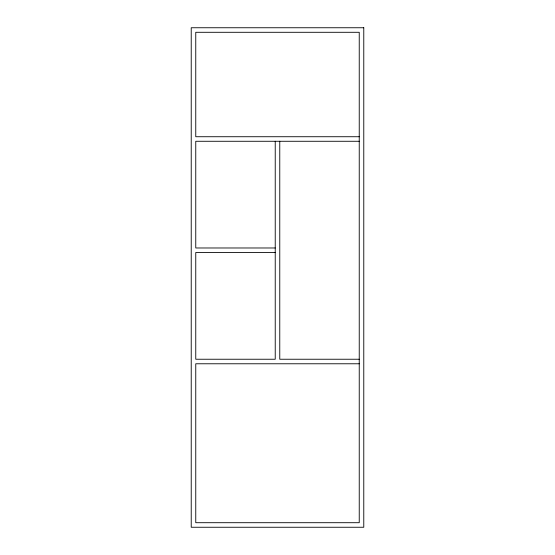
<?xml version="1.0" encoding="UTF-8"?>
<svg xmlns="http://www.w3.org/2000/svg" width="555" height="555" viewBox="0 0 555 555"><rect width="100%" height="100%" fill="white"/><g stroke="black" fill="none" stroke-linecap="round" stroke-linejoin="round"><path stroke-width="0.83" d="M359.238 136.731L195.762 136.731L195.762 32.294L359.238 32.294L359.238 522.706L195.762 522.706L195.762 363.775L359.238 363.775M359.238 141.275L195.762 141.275L195.762 247.981L275.231 247.981M275.231 252.525L195.762 252.525L195.762 359.238L275.231 359.238L275.231 141.275M359.238 359.238L279.769 359.238L279.769 141.275M363.775 27.75L191.225 27.75L191.225 527.25L363.775 527.25L363.775 27.75"/></g></svg>
